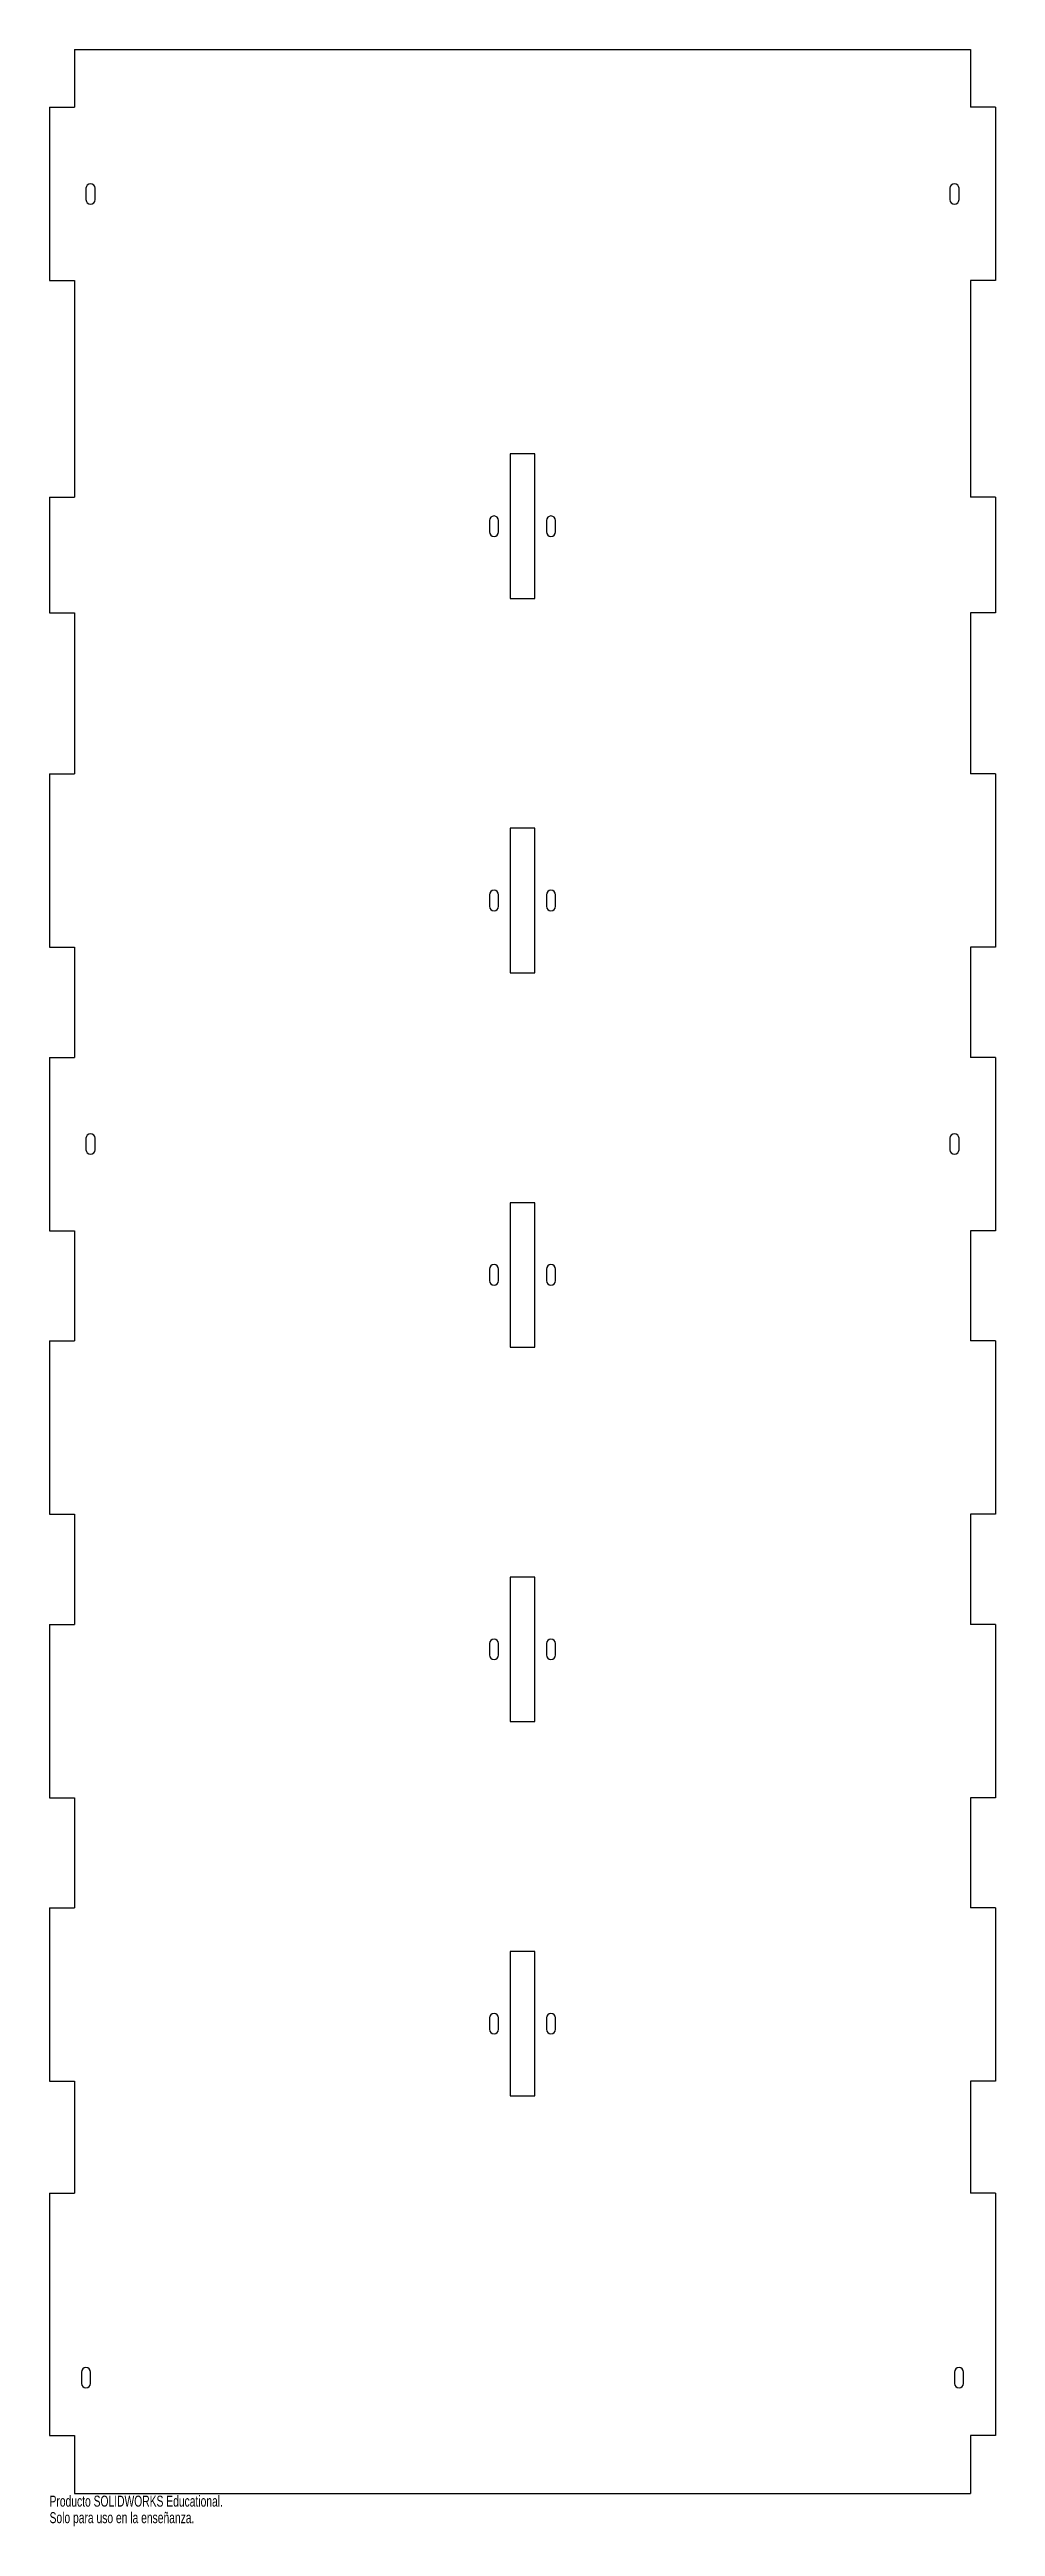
# Model space of a CAD drawing. Header units: inches. Extents: x -15.9 to 0.4, y -1.1 to 41.8.
import ezdxf

# ---------------------------------------------------------------- set-up
doc = ezdxf.new("R2010")
doc.units = ezdxf.units.IN
doc.header["$MEASUREMENT"] = 0
doc.styles.add('SLDTEXTSTYLE0', font='TXT', dxfattribs={"width": 0.7})

msp = doc.modelspace()

# ---------------------------------------------------------------- linework, layer by layer
at = {"color": 7, "linetype": 'Continuous', "lineweight": 25}
for p, q in [((-15.5, 41.798), (0, 41.798)), ((-15.5, 41.798), (-15.5, 40.798)), ((0, 41.798), (0, 40.798)), ((-15.933, 40.798), (-15.5, 40.798)), ((-15.933, 40.798), (-15.933, 37.798)), ((0.433, 40.798), (0, 40.798)), ((0.433, 40.798), (0.433, 37.798)), ((-15.303, 39.396), (-15.303, 39.2)), ((-15.146, 39.2), (-15.146, 39.396)), ((-0.354, 39.396), (-0.354, 39.2)), ((-0.197, 39.2), (-0.197, 39.396)), ((-15.933, 37.798), (-15.5, 37.798)), ((-15.5, 37.798), (-15.5, 34.048)), ((0, 37.798), (0, 34.048)), ((0.433, 37.798), (0, 37.798)), ((-7.966, 34.798), (-7.966, 32.298)), ((-7.534, 34.798), (-7.966, 34.798)), ((-7.534, 32.298), (-7.534, 34.798)), ((-15.933, 34.048), (-15.5, 34.048)), ((-15.933, 34.048), (-15.933, 32.048)), ((0.433, 34.048), (0, 34.048)), ((0.433, 34.048), (0.433, 32.048)), ((-8.321, 33.646), (-8.321, 33.45)), ((-8.163, 33.45), (-8.163, 33.646)), ((-7.337, 33.646), (-7.337, 33.45)), ((-7.179, 33.45), (-7.179, 33.646)), ((-7.966, 32.298), (-7.534, 32.298)), ((-15.933, 32.048), (-15.5, 32.048)), ((-15.5, 32.048), (-15.5, 29.262)), ((0, 32.048), (0, 29.262)), ((0.433, 32.048), (0, 32.048)), ((-15.933, 29.262), (-15.5, 29.262)), ((-15.933, 29.262), (-15.933, 26.262)), ((0.433, 29.262), (0, 29.262)), ((0.433, 29.262), (0.433, 26.262)), ((-7.966, 28.319), (-7.966, 25.819)), ((-7.534, 28.319), (-7.966, 28.319)), ((-7.534, 25.819), (-7.534, 28.319)), ((-8.321, 27.167), (-8.321, 26.97)), ((-8.163, 26.97), (-8.163, 27.167)), ((-7.337, 27.167), (-7.337, 26.97)), ((-7.179, 26.97), (-7.179, 27.167)), ((-15.933, 26.262), (-15.5, 26.262)), ((-15.5, 26.262), (-15.5, 24.354)), ((0, 26.262), (0, 24.354)), ((0.433, 26.262), (0, 26.262)), ((-7.966, 25.819), (-7.534, 25.819)), ((-15.933, 24.354), (-15.5, 24.354)), ((-15.933, 24.354), (-15.933, 21.354)), ((0.433, 24.354), (0, 24.354)), ((0.433, 24.354), (0.433, 21.354)), ((-15.303, 22.953), (-15.303, 22.756)), ((-15.146, 22.756), (-15.146, 22.953)), ((-0.354, 22.953), (-0.354, 22.756)), ((-0.197, 22.756), (-0.197, 22.953)), ((-7.966, 21.839), (-7.966, 19.339)), ((-7.534, 21.839), (-7.966, 21.839)), ((-7.534, 19.339), (-7.534, 21.839)), ((-15.933, 21.354), (-15.5, 21.354)), ((-15.5, 21.354), (-15.5, 19.447)), ((0, 21.354), (0, 19.447)), ((0.433, 21.354), (0, 21.354)), ((-8.321, 20.688), (-8.321, 20.491)), ((-8.163, 20.491), (-8.163, 20.688)), ((-7.337, 20.688), (-7.337, 20.491)), ((-7.179, 20.491), (-7.179, 20.688)), ((-15.933, 19.447), (-15.5, 19.447)), ((-15.933, 19.447), (-15.933, 16.447)), ((-7.966, 19.339), (-7.534, 19.339)), ((0.433, 19.447), (0, 19.447)), ((0.433, 19.447), (0.433, 16.447)), ((-15.933, 16.447), (-15.5, 16.447)), ((-15.5, 16.447), (-15.5, 14.539)), ((0, 16.447), (0, 14.539)), ((0.433, 16.447), (0, 16.447)), ((-7.966, 15.36), (-7.966, 12.86)), ((-7.534, 15.36), (-7.966, 15.36)), ((-7.534, 12.86), (-7.534, 15.36)), ((-15.933, 14.539), (-15.5, 14.539)), ((-15.933, 14.539), (-15.933, 11.539)), ((-8.321, 14.208), (-8.321, 14.011)), ((-8.163, 14.011), (-8.163, 14.208)), ((-7.337, 14.208), (-7.337, 14.011)), ((-7.179, 14.011), (-7.179, 14.208)), ((0.433, 14.539), (0, 14.539)), ((0.433, 14.539), (0.433, 11.539)), ((-7.966, 12.86), (-7.534, 12.86)), ((-15.933, 11.539), (-15.5, 11.539)), ((-15.5, 11.539), (-15.5, 9.632)), ((0, 11.539), (0, 9.632)), ((0.433, 11.539), (0, 11.539)), ((-15.933, 9.632), (-15.5, 9.632)), ((-15.933, 9.632), (-15.933, 6.632)), ((0.433, 9.632), (0, 9.632)), ((0.433, 9.632), (0.433, 6.632)), ((-7.966, 8.88), (-7.966, 6.38)), ((-7.534, 8.88), (-7.966, 8.88)), ((-7.534, 6.38), (-7.534, 8.88)), ((-8.321, 7.729), (-8.321, 7.532)), ((-8.163, 7.532), (-8.163, 7.729)), ((-7.337, 7.729), (-7.337, 7.532)), ((-7.179, 7.532), (-7.179, 7.729)), ((-15.933, 6.632), (-15.5, 6.632)), ((-15.5, 6.632), (-15.5, 4.693)), ((0, 6.632), (0, 4.693)), ((0.433, 6.632), (0, 6.632)), ((-7.966, 6.38), (-7.534, 6.38)), ((-15.933, 4.693), (-15.5, 4.693)), ((-15.933, 4.693), (-15.933, 0.5)), ((0.433, 4.693), (0, 4.693)), ((0.433, 4.693), (0.433, 0.5)), ((-15.382, 1.598), (-15.382, 1.402)), ((-15.224, 1.402), (-15.224, 1.598)), ((-0.276, 1.598), (-0.276, 1.402)), ((-0.118, 1.402), (-0.118, 1.598)), ((-15.933, 0.5), (-15.5, 0.5)), ((-15.5, 0.5), (-15.5, -0.5)), ((0, 0.5), (0, -0.5)), ((0.433, 0.5), (0, 0.5)), ((-15.5, -0.5), (0, -0.5))]:
    msp.add_line(p, q, dxfattribs=at)
for centre, start, end in [((-15.224, 39.396), 360, 180), ((-0.276, 39.396), 0, 180), ((-15.224, 39.2), 180, 0), ((-0.276, 39.2), 180, 0), ((-8.242, 33.646), 0, 180), ((-8.242, 33.45), 180, 0), ((-7.258, 33.646), 0, 180), ((-7.258, 33.45), 180, 0), ((-8.242, 27.167), 0, 180), ((-7.258, 27.167), 0, 180), ((-8.242, 26.97), 180, 0), ((-7.258, 26.97), 180, 0), ((-15.224, 22.953), 0, 180), ((-15.224, 22.756), 180, 0), ((-0.276, 22.953), 0, 180), ((-0.276, 22.756), 180, 0), ((-8.242, 20.688), 0, 180), ((-7.258, 20.688), 0, 180), ((-8.242, 20.491), 180, 0), ((-7.258, 20.491), 180, 0), ((-8.242, 14.208), 0, 180), ((-7.258, 14.208), 0, 180), ((-8.242, 14.011), 180, 0), ((-7.258, 14.011), 180, 0), ((-8.242, 7.729), 0, 180), ((-7.258, 7.729), 0, 180), ((-8.242, 7.532), 180, 0), ((-7.258, 7.532), 180, 0), ((-15.303, 1.598), 0, 180), ((-15.303, 1.402), 180, 0), ((-0.197, 1.598), 0, 180), ((-0.197, 1.402), 180, 0)]:
    msp.add_arc(centre, 0.0787, start, end, dxfattribs=at)

# ---------------------------------------------------------------- texts
at = {"color": 7, "linetype": 'Continuous', "char_height": 0.1903, "attachment_point": 1, "style": 'SLDTEXTSTYLE0'}
for s, insert in [('Solo para uso en la enseñanza.', (-15.933, -0.826)), ('Producto SOLIDWORKS Educational.', (-15.933, -0.54))]:
    msp.add_mtext(s, dxfattribs=dict(at, insert=insert))

doc.saveas('drawing.dxf')
